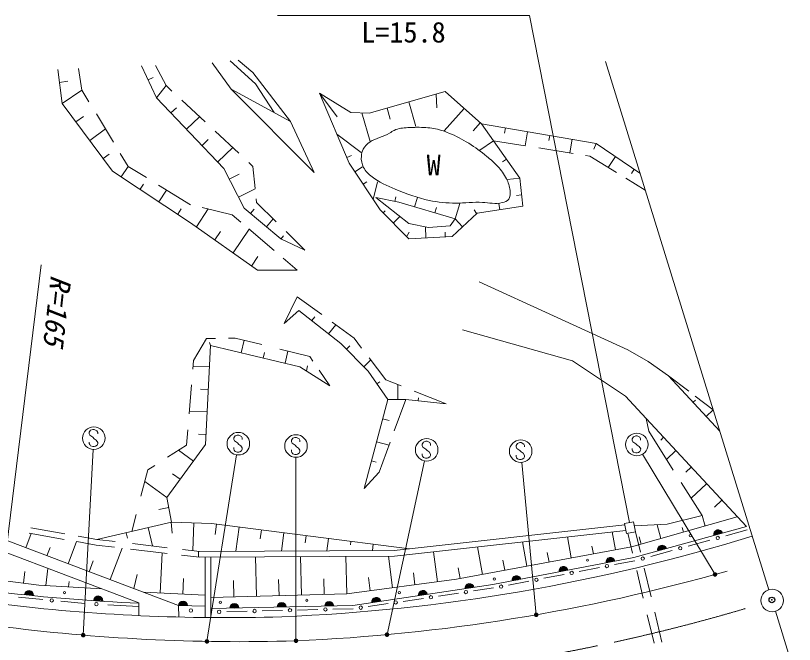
# Model space of a CAD drawing. Units: millimetres, scale not verified. Extents: x 40000 to 680000, y 20000 to 380000.
# Drawn here: x 502050 to 571096, y 278295 to 334034 of the extents above; entities that cross this region are included whole.
import ezdxf
from ezdxf.enums import TextEntityAlignment as Align

# ---------------------------------------------------------------- set-up
doc = ezdxf.new("R2010")
doc.units = ezdxf.units.MM
doc.header["$LTSCALE"] = 1000
doc.header["$PDMODE"] = 32
doc.header["$PDSIZE"] = 500
doc.linetypes.add('CHAIN', pattern=[18.5, 12, -1.5, 3.5, -1.5])
for name, color, linetype, lineweight in [('M-BGD', 7, 'Continuous', 13), ('M-BMK', 2, 'CHAIN', 13), ('M-BMK-SRVR', 3, 'Continuous', 13), ('M-STR-STR3', 7, 'Continuous', 13), ('M-STR-STRC', 7, 'Continuous', 13), ('M-TTL-FRAM', 7, 'Continuous', 13)]:
    doc.layers.add(name, color=color, linetype=linetype, lineweight=lineweight)
doc.layers.add('M-OTRS', color=6, linetype='Continuous')
doc.styles.add('ＭＳ ゴシック', font='')
doc.styles.get('ＭＳ ゴシック').set_extended_font_data('MS Gothic')

# ---------------------------------------------------------------- blocks, each defined once
blk = doc.blocks.new('filled_dot')
at = {"color": 0, "linetype": 'Continuous', "lineweight": -2, "const_width": 1.25}
blk.add_lwpolyline([(-0.625, 0, 1), (0.625, 0, 1)], format="xyb", close=True, dxfattribs=at)

msp = doc.modelspace()

# ---------------------------------------------------------------- linework, layer by layer
at = {"layer": 'M-BGD'}
for p, q in [((523094, 328974), (521774, 330080)), ((507929, 327436), (507617, 329354)), ((513208, 329574), (514548, 326755)), ((515389, 327833), (514462, 329617)), ((519491, 329831), (521168, 327512)), ((523308, 327976), (521061, 330009)), ((505789, 329264), (506190, 326232)), ((526411, 324658), (523094, 328974)), ((506677, 328209), (505942, 328112)), ((514250, 328551), (513796, 328336)), ((524981, 325437), (523308, 327976)), ((507929, 327436), (506190, 326232)), ((508559, 326396), (507929, 327436)), ((515389, 327833), (514548, 326755)), ((515912, 327346), (515389, 327833)), ((521168, 327512), (528516, 320128)), ((521168, 327512), (526411, 324658)), ((540145, 327298), (533403, 325372)), ((543355, 324444), (540145, 327298)), ((514548, 326755), (520526, 320485)), ((528980, 327155), (531619, 320949)), ((531762, 325443), (528980, 327155)), ((528980, 327155), (530565, 325050)), ((539337, 327067), (539388, 325855)), ((506190, 326232), (510649, 320257)), ((518846, 324616), (516792, 326528)), ((537533, 324210), (536914, 326375)), ((510732, 322806), (509213, 325315)), ((515828, 325412), (516306, 325867)), ((533403, 325372), (531762, 325443)), ((533471, 322879), (532751, 325400)), ((534991, 325826), (535266, 324863)), ((540054, 323825), (541818, 325810)), ((507387, 324628), (508066, 325098)), ((518363, 325066), (517208, 323964)), ((528516, 320128), (526411, 324658)), ((542609, 323825), (543269, 324567)), ((508628, 322966), (510010, 323998)), ((546744, 319629), (543355, 324444)), ((543355, 324444), (553506, 322703)), ((545474, 324081), (545394, 323613)), ((521828, 321841), (519746, 323779)), ((530530, 323510), (532701, 321899)), ((547230, 322490), (547445, 323742)), ((549416, 323404), (549338, 322948)), ((518588, 322517), (519134, 323037)), ((543203, 322096), (544410, 322945)), ((544410, 322945), (547226, 322491)), ((551388, 323066), (551180, 321854)), ((553506, 322703), (553315, 322182)), ((553506, 322703), (557405, 320062)), ((509824, 321363), (510354, 321759)), ((512031, 320659), (511328, 321821)), ((519968, 321069), (521297, 322336)), ((548429, 322297), (551485, 321804)), ((531826, 321619), (531409, 321442)), ((545561, 321310), (545225, 321073)), ((552576, 321629), (552969, 321565)), ((552969, 321565), (555331, 320122)), ((554588, 320576), (555235, 321532)), ((512031, 320659), (511423, 319743)), ((513650, 319667), (512031, 320659)), ((520526, 320485), (522309, 316953)), ((523094, 320663), (522719, 321012)), ((523290, 318700), (523094, 320663)), ((531619, 320949), (534366, 316811)), ((532806, 320639), (532125, 320187)), ((556891, 320410), (556645, 320047)), ((510649, 320257), (517560, 315665)), ((521049, 319552), (521883, 319973)), ((513089, 318636), (513400, 319105)), ((517560, 317270), (514711, 319016)), ((533191, 319308), (532856, 319086)), ((533753, 317734), (534137, 319308)), ((545625, 319496), (546744, 319624)), ((547029, 317132), (546744, 319629)), ((556161, 319615), (557866, 318573)), ((514755, 317529), (515444, 318567)), ((523292, 318682), (521813, 317936)), ((523415, 317453), (523381, 317792)), ((533990, 317908), (536903, 315597)), ((536027, 317488), (533990, 317908)), ((535747, 317978), (535666, 317562)), ((537673, 317908), (537429, 317076)), ((546463, 318095), (546913, 318147)), ((521261, 316378), (518580, 317024)), ((522309, 316953), (525555, 314242)), ((525151, 315746), (523415, 317453)), ((541034, 316017), (536027, 317488)), ((539353, 317032), (539212, 316552)), ((541426, 317382), (541026, 316019)), ((542963, 316525), (547029, 317132)), ((544885, 317383), (544968, 316824)), ((516420, 316422), (516739, 316902)), ((518076, 315300), (519133, 316891)), ((522026, 315726), (521261, 316378)), ((523187, 316862), (522872, 316484)), ((534366, 316811), (536899, 314242)), ((534814, 316734), (534625, 316548)), ((540751, 314456), (542963, 316525)), ((542715, 316822), (542924, 316489)), ((517560, 315665), (523491, 311473)), ((524884, 316008), (524291, 315298)), ((536114, 316223), (535522, 315639)), ((536903, 315597), (538653, 315247)), ((540579, 315387), (541034, 316017)), ((541026, 316019), (541677, 315323)), ((519710, 314146), (520207, 314893)), ((521344, 312991), (522751, 315108)), ((524970, 313216), (522739, 315118)), ((527695, 313244), (526031, 314881)), ((538377, 315302), (538431, 314328)), ((538653, 315247), (540579, 315387)), ((525555, 314242), (527695, 313244)), ((525811, 314513), (525573, 314228)), ((536938, 314827), (536709, 314435)), ((536899, 314242), (540751, 314456)), ((540124, 314827), (540146, 314423)), ((522978, 311836), (523530, 312667)), ((527013, 311473), (525775, 312529)), ((523491, 311473), (527013, 311473)), ((556316, 304395), (543141, 310426)), ((525854, 306747), (527013, 309110)), ((527013, 309110), (529190, 307531)), ((527147, 307906), (525854, 306747)), ((530892, 304963), (527147, 307906)), ((528567, 307326), (528307, 306995)), ((530427, 306633), (529794, 305827)), ((530107, 306865), (532052, 305454)), ((551436, 303441), (541675, 306177)), ((517828, 303447), (518987, 305409)), ((518987, 305409), (519761, 305423)), ((520939, 305444), (521529, 305454)), ((521529, 305454), (523868, 304869)), ((522049, 304143), (522313, 305258)), ((532052, 305454), (532724, 304568)), ((519344, 304785), (518898, 296001)), ((519344, 304785), (519231, 305047)), ((527236, 302912), (519344, 304785)), ((533300, 302511), (530892, 304963)), ((531693, 304761), (531387, 304460)), ((523995, 303682), (524110, 304167)), ((525469, 304469), (528128, 303804)), ((526194, 304288), (525941, 303220)), ((528128, 303804), (528396, 303416)), ((558123, 303363), (556316, 304395)), ((517766, 302701), (517828, 303447)), ((533530, 303507), (532915, 302903)), ((533394, 303686), (534861, 301753)), ((556133, 300296), (551436, 303441)), ((559942, 302114), (558123, 303363)), ((519248, 302896), (517788, 302970)), ((529912, 301218), (527236, 302912)), ((527833, 302534), (527940, 302985)), ((528953, 302608), (529912, 301218)), ((535039, 300014), (533300, 302511)), ((534861, 301753), (536236, 301203)), ((564476, 297195), (559942, 302114)), ((561723, 300745), (559942, 302114)), ((517435, 298727), (517649, 301305)), ((534356, 301580), (534082, 301389)), ((535952, 301317), (535952, 300014)), ((519147, 300899), (518447, 300934)), ((537371, 300749), (540212, 299613)), ((532944, 292122), (535039, 300014)), ((535039, 300014), (536644, 300014)), ((536644, 300014), (535627, 297230)), ((540212, 299613), (536644, 300014)), ((537780, 300141), (537752, 299890)), ((557563, 298744), (556133, 300296)), ((562321, 299947), (562115, 299757)), ((563894, 299076), (562307, 300296)), ((517456, 298982), (519045, 298902)), ((563894, 299076), (563271, 298502)), ((535166, 298136), (534582, 298291)), ((566834, 288738), (557563, 298744)), ((558175, 297192), (557966, 298309)), ((517204, 295957), (517316, 297307)), ((518944, 296904), (518265, 296939)), ((560359, 293748), (558175, 297192)), ((535157, 295944), (534037, 296241)), ((535259, 296224), (534281, 293549)), ((559240, 296411), (559501, 296652)), ((518898, 296001), (515465, 291319)), ((515516, 294882), (517204, 295957)), ((517827, 294540), (516504, 295511)), ((560594, 295473), (559757, 294698)), ((513770, 293772), (514392, 294167)), ((534020, 294447), (533591, 294561)), ((513164, 291444), (513770, 293772)), ((534281, 293549), (532944, 292122)), ((561953, 294006), (561466, 293555)), ((516644, 292928), (515967, 293424)), ((513504, 292750), (515466, 291311)), ((562913, 289718), (561058, 292645)), ((561934, 291262), (563312, 292539)), ((515465, 291319), (515866, 289134)), ((564671, 291072), (564023, 290471)), ((491021, 290323), (512968, 281971)), ((514760, 290262), (515630, 290422)), ((496336, 289380), (516496, 281742)), ((512348, 288313), (512742, 289824)), ((556664, 286941), (566017, 289596)), ((559809, 288942), (562913, 289718)), ((562913, 289718), (563177, 288789)), ((503405, 288634), (506415, 288100)), ((509267, 287594), (515866, 289134)), ((514188, 287021), (513807, 288654)), ((515830, 289136), (515933, 288147)), ((515866, 289134), (519433, 289001)), ((517755, 286605), (517847, 289060)), ((519433, 289001), (536962, 286765)), ((519874, 288945), (519756, 288024)), ((521584, 286548), (521858, 288691)), ((535610, 286614), (556058, 288891)), ((556832, 289170), (556034, 289007)), ((556034, 289007), (556215, 288125)), ((557012, 288288), (556832, 289170)), ((556868, 286002), (566834, 288738)), ((556905, 288810), (559809, 288942)), ((558917, 288902), (559264, 287679)), ((561253, 288243), (561137, 288651)), ((502963, 286869), (503437, 288121)), ((503249, 288154), (506364, 287602)), ((511859, 288199), (511976, 287700)), ((523842, 288438), (523743, 287667)), ((525826, 288185), (525619, 286567)), ((527810, 287932), (527730, 287310)), ((535639, 286114), (556159, 288399)), ((555244, 286679), (554952, 288264)), ((556215, 288125), (557012, 288288)), ((556326, 288148), (556748, 286380)), ((557012, 288288), (557445, 286472)), ((566913, 288449), (565013, 287927)), ((506704, 285452), (507445, 287410)), ((507472, 287405), (509195, 287099)), ((507597, 287891), (509267, 287594)), ((509267, 287594), (510877, 287407)), ((529793, 287679), (529654, 286586)), ((531777, 287426), (531740, 287132)), ((547376, 285230), (546981, 287377)), ((551310, 285955), (550966, 287821)), ((557524, 287185), (557338, 287840)), ((563588, 287536), (561687, 287014)), ((504833, 286161), (505112, 286895)), ((509195, 287099), (510818, 286910)), ((511503, 286830), (510444, 284035)), ((512243, 286744), (515495, 286365)), ((512404, 287229), (515490, 286869)), ((516844, 286711), (518375, 286533)), ((518255, 286043), (518258, 286546)), ((518375, 286533), (535610, 286614)), ((533761, 287173), (533689, 286605)), ((541144, 284082), (556664, 286941)), ((542995, 286933), (543442, 284505)), ((553277, 286317), (553150, 287008)), ((560262, 286622), (558362, 286101)), ((515041, 286418), (514868, 282850)), ((516748, 286219), (518347, 286032)), ((518347, 286032), (535639, 286114)), ((518849, 286035), (518849, 280679)), ((519349, 286035), (519349, 280679)), ((523318, 286056), (523413, 282558)), ((527411, 282667), (527319, 286075)), ((531410, 282775), (531320, 286094)), ((535102, 286112), (535477, 283320)), ((539441, 283853), (539086, 286498)), ((544371, 283592), (556868, 286002)), ((549343, 285592), (549187, 286439)), ((508574, 284743), (508943, 285718)), ((545409, 284868), (545243, 285773)), ((556937, 285709), (555149, 285364)), ((502740, 283719), (502868, 284764)), ((504728, 283503), (504917, 285034)), ((512543, 283240), (512830, 284483)), ((537459, 283587), (537317, 284643)), ((541476, 284143), (541301, 285088)), ((550679, 284503), (548891, 284158)), ((553808, 285106), (552020, 284761)), ((557111, 284856), (557700, 282390)), ((557781, 285065), (558392, 282504)), ((500878, 283964), (504113, 283539)), ((506729, 283386), (506788, 283865)), ((516866, 282753), (516933, 284135)), ((521413, 282504), (521374, 283975)), ((525412, 282612), (525373, 284043)), ((529411, 282721), (529373, 284119)), ((531424, 282775), (541144, 284082)), ((533495, 283054), (533338, 284221)), ((547550, 283899), (545762, 283555)), ((504113, 283539), (509700, 283212)), ((531955, 281754), (544371, 283592)), ((544421, 283296), (542644, 283033)), ((504456, 282274), (502317, 282478)), ((513381, 282922), (518849, 282657)), ((519349, 282448), (531424, 282775)), ((541311, 282836), (539534, 282573)), ((508198, 281919), (506060, 282122)), ((512954, 281645), (510236, 281802)), ((512968, 281971), (512970, 280848)), ((516496, 281742), (516509, 280721)), ((516496, 281742), (518849, 281676)), ((519349, 281468), (531955, 281754)), ((535091, 281915), (533313, 281652)), ((538201, 282375), (536424, 282112)), ((522567, 281241), (520774, 281200)), ((525705, 281312), (523911, 281272)), ((528842, 281383), (527049, 281343)), ((531980, 281455), (530187, 281414)), ((558716, 281146), (559350, 278491)), ((558054, 280906), (558648, 278413))]:
    msp.add_line(p, q, dxfattribs=at)
for centre, radius in [((561876, 287926), 100), ((564300, 287731), 150), ((560975, 286818), 150), ((552753, 285760), 100), ((557649, 285905), 150), ((554478, 285235), 150), ((551349, 284632), 150), ((544482, 284092), 100), ((548221, 284029), 150), ((545092, 283425), 150), ((506390, 282885), 100), ((536068, 282885), 100), ((538867, 282474), 150), ((541977, 282934), 150), ((505258, 282198), 150), ((509217, 281860), 150), ((520200, 282033), 100), ((527868, 282210), 100), ((535757, 282014), 150), ((517599, 281300), 150), ((520101, 281185), 150), ((523239, 281256), 150), ((526377, 281327), 150), ((529515, 281399), 150), ((532647, 281553), 150)]:
    msp.add_circle(centre, radius, dxfattribs=at)
for centre, radius, start, end in [((564342, 288054), 400, 15.35442, 195.35442), ((564342, 288054), 400, 15.35442, 195.35442), ((564342, 288054), 350, 15.35442, 195.35442), ((564342, 288054), 300, 15.35442, 195.35442), ((564342, 288054), 250, 15.35442, 195.35442), ((564342, 288054), 200, 15.35442, 195.35442), ((564342, 288054), 150, 15.35442, 195.35442), ((564342, 288054), 100, 15.35442, 195.35442), ((564342, 288054), 50, 15.35442, 195.35442), ((518918, 445607), 165000, 272.33945, 287.07205), ((559360, 286686), 400, 15.35442, 195.35442), ((559360, 286686), 400, 15.35442, 195.35442), ((559360, 286686), 350, 15.35442, 195.35442), ((559360, 286686), 300, 15.35442, 195.35442), ((559360, 286686), 250, 15.35442, 195.35442), ((559360, 286686), 200, 15.35442, 195.35442), ((559360, 286686), 150, 15.35442, 195.35442), ((559360, 286686), 100, 15.35442, 195.35442), ((559360, 286686), 50, 15.35442, 195.35442), ((554785, 285600), 400, 10.9133, 190.9133), ((554785, 285600), 400, 10.9133, 190.9133), ((554785, 285600), 350, 10.9133, 190.9133), ((554785, 285600), 300, 10.9133, 190.9133), ((554785, 285600), 250, 10.9133, 190.9133), ((550620, 284797), 400, 10.9133, 190.9133), ((550620, 284797), 400, 10.9133, 190.9133), ((554785, 285600), 200, 10.9133, 190.9133), ((554785, 285600), 150, 10.9133, 190.9133), ((554785, 285600), 100, 10.9133, 190.9133), ((554785, 285600), 50, 10.9133, 190.9133), ((519846, 443464), 165000, 272.43608, 285.9255), ((550620, 284797), 350, 10.9133, 190.9133), ((550620, 284797), 300, 10.9133, 190.9133), ((550620, 284797), 250, 10.9133, 190.9133), ((550620, 284797), 200, 10.9133, 190.9133), ((550620, 284797), 150, 10.9133, 190.9133), ((550620, 284797), 100, 10.9133, 190.9133), ((550620, 284797), 50, 10.9133, 190.9133), ((546454, 283994), 400, 10.9133, 190.9133), ((546454, 283994), 400, 10.9133, 190.9133), ((546454, 283994), 350, 10.9133, 190.9133), ((546454, 283994), 300, 10.9133, 190.9133), ((546454, 283994), 250, 10.9133, 190.9133), ((546454, 283994), 200, 10.9133, 190.9133), ((546454, 283994), 150, 10.9133, 190.9133), ((546454, 283994), 100, 10.9133, 190.9133), ((546454, 283994), 50, 10.9133, 190.9133), ((542301, 283286), 400, 8.42014, 188.42014), ((542301, 283286), 400, 8.42014, 188.42014), ((542301, 283286), 350, 8.42014, 188.42014), ((542301, 283286), 300, 8.42014, 188.42014), ((542301, 283286), 250, 8.42014, 188.42014), ((542301, 283286), 200, 8.42014, 188.42014), ((542301, 283286), 150, 8.42014, 188.42014), ((542301, 283286), 100, 8.42014, 188.42014), ((542301, 283286), 50, 8.42014, 188.42014), ((520083, 446791), 165000, 263.25329, 267.52804), ((503238, 282671), 400, 354.09624, 174.09624), ((503238, 282671), 400, 354.09624, 174.09624), ((503238, 282671), 350, 354.09624, 174.09624), ((503238, 282671), 300, 354.09624, 174.09624), ((503238, 282671), 250, 354.09624, 174.09624), ((503238, 282671), 200, 354.09624, 174.09624), ((503238, 282671), 150, 354.09624, 174.09624), ((503238, 282671), 100, 354.09624, 174.09624), ((503238, 282671), 50, 354.09624, 174.09624), ((509373, 282190), 400, 356.51341, 176.51341), ((509373, 282190), 400, 356.51341, 176.51341), ((509373, 282190), 350, 356.51341, 176.51341), ((509373, 282190), 300, 356.51341, 176.51341), ((509373, 282190), 250, 356.51341, 176.51341), ((534024, 282060), 400, 8.42014, 188.42014), ((534024, 282060), 400, 8.42014, 188.42014), ((534024, 282060), 350, 8.42014, 188.42014), ((538163, 282673), 400, 8.42014, 188.42014), ((538163, 282673), 400, 8.42014, 188.42014), ((538163, 282673), 350, 8.42014, 188.42014), ((538163, 282673), 300, 8.42014, 188.42014), ((538163, 282673), 250, 8.42014, 188.42014), ((538163, 282673), 200, 8.42014, 188.42014), ((538163, 282673), 150, 8.42014, 188.42014), ((538163, 282673), 100, 8.42014, 188.42014), ((538163, 282673), 50, 8.42014, 188.42014), ((520656, 445669), 165000, 263.04512, 271.73521), ((509373, 282190), 200, 356.51341, 176.51341), ((509373, 282190), 150, 356.51341, 176.51341), ((509373, 282190), 100, 356.51341, 176.51341), ((509373, 282190), 50, 356.51341, 176.51341), ((516896, 281741), 400, 359.84137, 179.84137), ((516896, 281741), 400, 359.84137, 179.84137), ((516896, 281741), 350, 359.84137, 179.84137), ((516896, 281741), 300, 359.84137, 179.84137), ((516896, 281741), 250, 359.84137, 179.84137), ((516896, 281741), 200, 359.84137, 179.84137), ((516896, 281741), 150, 359.84137, 179.84137), ((516896, 281741), 100, 359.84137, 179.84137), ((516896, 281741), 50, 359.84137, 179.84137), ((521450, 281516), 400, 1.29916, 181.29916), ((521450, 281516), 400, 1.29916, 181.29916), ((521450, 281516), 350, 1.29916, 181.29916), ((521450, 281516), 300, 1.29916, 181.29916), ((521450, 281516), 250, 1.29916, 181.29916), ((521450, 281516), 200, 1.29916, 181.29916), ((525652, 281611), 400, 1.29916, 181.29916), ((525652, 281611), 400, 1.29916, 181.29916), ((525652, 281611), 350, 1.29916, 181.29916), ((525652, 281611), 300, 1.29916, 181.29916), ((525652, 281611), 250, 1.29916, 181.29916), ((525652, 281611), 200, 1.29916, 181.29916), ((525652, 281611), 150, 1.29916, 181.29916), ((525652, 281611), 100, 1.29916, 181.29916), ((529854, 281706), 400, 1.29916, 181.29916), ((529854, 281706), 400, 1.29916, 181.29916), ((529854, 281706), 350, 1.29916, 181.29916), ((529854, 281706), 300, 1.29916, 181.29916), ((529854, 281706), 250, 1.29916, 181.29916), ((529854, 281706), 200, 1.29916, 181.29916), ((529854, 281706), 150, 1.29916, 181.29916), ((529854, 281706), 100, 1.29916, 181.29916), ((529854, 281706), 50, 1.29916, 181.29916), ((534024, 282060), 300, 8.42014, 188.42014), ((534024, 282060), 250, 8.42014, 188.42014), ((534024, 282060), 200, 8.42014, 188.42014), ((534024, 282060), 150, 8.42014, 188.42014), ((534024, 282060), 100, 8.42014, 188.42014), ((534024, 282060), 50, 8.42014, 188.42014), ((521450, 281516), 150, 1.29916, 181.29916), ((521450, 281516), 100, 1.29916, 181.29916), ((521450, 281516), 50, 1.29916, 181.29916), ((525652, 281611), 50, 1.29916, 181.29916), ((521872, 443538), 165000, 262.54059, 271.73265)]:
    msp.add_arc(centre, radius, start, end, dxfattribs=at)
msp.add_open_spline([(539113, 324024), (538885, 324064), (538655, 324089), (538425, 324105), (537895, 324142), (537369, 324134), (536828, 324105), (536408, 324082), (535980, 324046), (535614, 323862), (535475, 323792), (535345, 323700), (535210, 323620), (534930, 323452), (534626, 323330), (534320, 323215), (534028, 323105), (533734, 323001), (533471, 322831), (533221, 322669), (532999, 322448), (532864, 322184), (532769, 321997), (532718, 321789), (532703, 321577), (532677, 321229), (532746, 320871), (532905, 320566), (533077, 320236), (533355, 319968), (533653, 319737), (534272, 319259), (534979, 318940), (535695, 318645), (536683, 318239), (537688, 317876), (538728, 317654), (539504, 317489), (540299, 317402), (541094, 317412), (541879, 317421), (542664, 317525), (543440, 317472), (544021, 317433), (544598, 317306), (545199, 317452), (545419, 317505), (545642, 317595), (545765, 317755), (545915, 317950), (545918, 318249), (545887, 318524), (545842, 318912), (545726, 319252), (545563, 319575), (545365, 319968), (545097, 320337), (544795, 320667), (544497, 320993), (544166, 321280), (543824, 321557), (542803, 322386), (541689, 323126), (540467, 323620), (540029, 323797), (539577, 323942), (539113, 324024)], degree=3, knots=[0, 0, 0, 0, 1, 1, 1, 2, 2, 2, 3, 3, 3, 4, 4, 4, 5, 5, 5, 6, 6, 6, 7, 7, 7, 8, 8, 8, 9, 9, 9, 10, 10, 10, 11, 11, 11, 12, 12, 12, 13, 13, 13, 14, 14, 14, 15, 15, 15, 16, 16, 16, 17, 17, 17, 18, 18, 18, 19, 19, 19, 20, 20, 20, 21, 21, 21, 22, 22, 22, 22], dxfattribs=at)
at = {"layer": 'M-BMK'}
msp.add_arc((520006, 439713), 165000, 263.01008, 286.97385, dxfattribs=at)
at = {"layer": 'M-BMK-SRVR'}
for p, q in [((568820, 283146), (554340, 329976)), ((578892, 250569), (569410, 281236))]:
    msp.add_line(p, q, dxfattribs=at)
msp.add_circle((569131, 282196), 1000, dxfattribs=at)
at = {"layer": 'M-OTRS'}
msp.add_point((569095, 282233), dxfattribs=at)
at = {"layer": 'M-STR-STR3'}
for p in [(525278, 334034), (556463, 289095)]:
    msp.add_line(p, (547616, 334034), dxfattribs=at)
at = {"layer": 'M-STR-STRC'}
for p, q in [((508703, 297278), (508579, 297094)), ((508579, 297094), (508582, 296962)), ((508582, 296962), (508645, 296833)), ((508895, 297344), (508703, 297278)), ((509016, 297341), (508895, 297344)), ((509267, 297223), (509016, 297341)), ((509330, 297091), (509267, 297223)), ((509330, 296962), (509330, 297091)), ((508582, 296114), (508579, 296235)), ((508645, 296833), (508901, 296651)), ((508901, 296651), (509030, 296520)), ((509030, 296520), (509209, 296404)), ((509209, 296404), (509335, 296204)), ((521516, 296784), (521393, 296600)), ((521393, 296600), (521395, 296468)), ((521395, 296468), (521458, 296339)), ((521458, 296339), (521714, 296157)), ((521709, 296850), (521516, 296784)), ((521830, 296847), (521709, 296850)), ((522080, 296729), (521830, 296847)), ((522143, 296597), (522080, 296729)), ((522143, 296468), (522143, 296597)), ((526627, 296578), (526503, 296393)), ((526503, 296393), (526505, 296262)), ((526505, 296262), (526569, 296133)), ((526819, 296644), (526627, 296578)), ((526940, 296641), (526819, 296644)), ((527190, 296523), (526940, 296641)), ((527253, 296391), (527190, 296523)), ((527253, 296262), (527253, 296391)), ((538215, 296235), (538091, 296051)), ((538407, 296301), (538215, 296235)), ((538528, 296298), (538407, 296301)), ((538778, 296180), (538528, 296298)), ((556835, 296709), (556711, 296525)), ((556711, 296525), (556714, 296393)), ((556714, 296393), (556777, 296264)), ((556777, 296264), (557033, 296083)), ((557027, 296775), (556835, 296709)), ((557149, 296773), (557027, 296775)), ((557399, 296654), (557149, 296773)), ((557462, 296522), (557399, 296654)), ((557462, 296393), (557462, 296522)), ((508048, 279118), (508933, 295583)), ((508621, 296012), (508582, 296114)), ((508706, 295901), (508621, 296012)), ((508893, 295840), (508706, 295901)), ((509027, 295840), (508893, 295840)), ((509127, 295869), (509027, 295840)), ((509269, 295961), (509127, 295869)), ((509330, 296093), (509269, 295961)), ((509335, 296204), (509330, 296093)), ((521395, 295620), (521393, 295741)), ((521435, 295517), (521395, 295620)), ((521519, 295407), (521435, 295517)), ((521714, 296157), (521843, 296026)), ((521843, 296026), (522022, 295910)), ((522022, 295910), (522148, 295710)), ((522143, 295599), (522083, 295467)), ((522148, 295710), (522143, 295599)), ((526505, 295414), (526503, 295535)), ((526569, 296133), (526824, 295951)), ((526824, 295951), (526953, 295819)), ((526953, 295819), (527132, 295704)), ((527132, 295704), (527259, 295503)), ((538091, 296051), (538094, 295919)), ((538094, 295919), (538157, 295790)), ((538157, 295790), (538412, 295608)), ((538412, 295608), (538541, 295477)), ((538842, 296048), (538778, 296180)), ((538842, 295919), (538842, 296048)), ((546547, 296115), (546423, 295930)), ((546423, 295930), (546426, 295799)), ((546426, 295799), (546489, 295670)), ((546489, 295670), (546745, 295488)), ((546739, 296180), (546547, 296115)), ((546861, 296178), (546739, 296180)), ((547111, 296059), (546861, 296178)), ((547174, 295928), (547111, 296059)), ((547174, 295799), (547174, 295928)), ((556714, 295546), (556711, 295667)), ((556754, 295443), (556714, 295546)), ((557033, 296083), (557162, 295951)), ((557162, 295951), (557341, 295835)), ((557341, 295835), (557467, 295635)), ((557462, 295524), (557401, 295393)), ((557467, 295635), (557462, 295524)), ((519014, 278563), (521643, 295099)), ((521706, 295346), (521519, 295407)), ((521840, 295346), (521706, 295346)), ((521940, 295375), (521840, 295346)), ((522083, 295467), (521940, 295375)), ((526545, 295311), (526505, 295414)), ((526629, 295201), (526545, 295311)), ((526816, 295140), (526629, 295201)), ((526950, 295140), (526816, 295140)), ((526910, 278615), (526910, 294881)), ((527051, 295169), (526950, 295140)), ((527193, 295261), (527051, 295169)), ((527253, 295393), (527193, 295261)), ((527259, 295503), (527253, 295393)), ((538094, 295071), (538091, 295192)), ((538133, 294968), (538094, 295071)), ((538217, 294858), (538133, 294968)), ((538404, 294797), (538217, 294858)), ((538639, 294826), (538539, 294797)), ((538541, 295477), (538720, 295361)), ((538781, 294918), (538639, 294826)), ((538720, 295361), (538847, 295161)), ((538842, 295050), (538781, 294918)), ((538847, 295161), (538842, 295050)), ((546426, 294951), (546423, 295072)), ((546466, 294848), (546426, 294951)), ((546550, 294737), (546466, 294848)), ((546745, 295488), (546874, 295356)), ((546874, 295356), (547053, 295240)), ((547053, 295240), (547179, 295040)), ((547174, 294930), (547113, 294798)), ((547179, 295040), (547174, 294930)), ((556838, 295332), (556754, 295443)), ((557025, 295272), (556838, 295332)), ((557159, 295272), (557025, 295272)), ((557259, 295301), (557159, 295272)), ((557401, 295393), (557259, 295301)), ((564057, 284497), (557635, 295156)), ((534980, 279160), (538288, 294560)), ((538539, 294797), (538404, 294797)), ((546737, 294677), (546550, 294737)), ((546871, 294677), (546737, 294677)), ((546971, 294706), (546871, 294677)), ((548206, 280920), (546925, 294422)), ((547113, 294798), (546971, 294706))]:
    msp.add_line(p, q, dxfattribs=at)
for centre in [(508987, 296581), (521800, 296087), (557119, 296013), (526910, 295881), (538498, 295538), (546831, 295418)]:
    msp.add_circle(centre, 1000, dxfattribs=at)
at = {"layer": 'M-TTL-FRAM'}
msp.add_line((504310, 311927), (499893, 275944), dxfattribs=at)

# ---------------------------------------------------------------- block references
at = {"layer": 'M-STR-STRC', "xscale": 160, "yscale": 160}
for p, rotation in [((564057, 284497), 121.1), ((548206, 280920), 95.4), ((508048, 279118), 86.9), ((534980, 279160), 77.9), ((519014, 278563), 81), ((526910, 278615), 90)]:
    msp.add_blockref('filled_dot', p, dxfattribs=dict(at, rotation=rotation))

# ---------------------------------------------------------------- texts
at = {"layer": 'M-BGD', "style": 'ＭＳ ゴシック'}
msp.add_text('W', height=1833, dxfattribs=at).set_placement((538490, 319327), align=Align.BOTTOM_LEFT)
at = {"layer": 'M-STR-STR3', "style": 'ＭＳ ゴシック'}
msp.add_text('L=15.8', height=1833, dxfattribs=at).set_placement((532697, 331096), align=Align.BOTTOM_LEFT)
at = {"layer": 'M-TTL-FRAM', "style": 'ＭＳ ゴシック', "oblique": 15}
msp.add_text('R=165', height=1833, rotation=263.689, dxfattribs=at).set_placement((504642, 311149), align=Align.BOTTOM_LEFT)

doc.saveas('drawing.dxf')
